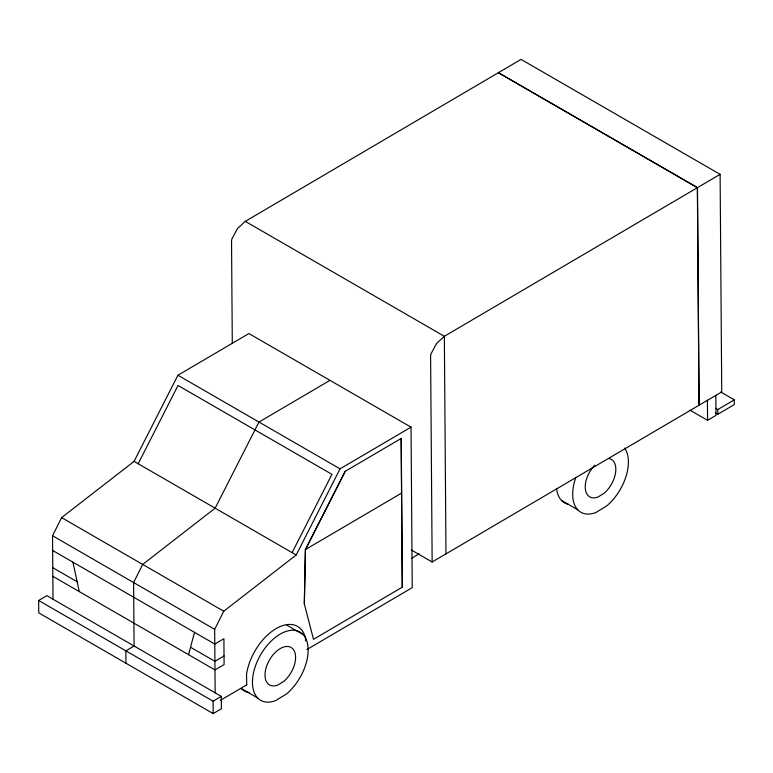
<?xml version="1.0" encoding="UTF-8"?>
<svg xmlns="http://www.w3.org/2000/svg" width="773" height="773" viewBox="0 0 773 773"><rect width="100%" height="100%" fill="white"/><g stroke="black" fill="none" stroke-linecap="round" stroke-linejoin="round"><path stroke-width="1.16" d="M304.33 603.897L305.393 549.584L345.212 471.327L401.235 438.417L402.346 587.142L313.49 639.329L304.33 603.897L305.451 549.555L345.28 471.279M188.554 654.683L194.516 632.353M53.018 599.22L52.545 535.747L61.618 517.62L134.077 461.384L177.916 375.243L248.906 333.55L411.033 427.16L412.231 587.673L306.92 649.523M215.145 692.83L214.672 629.348L223.755 611.221L296.204 554.985L340.043 468.844L411.033 427.16M138.183 463.752L178.022 385.476L331.936 474.342L292.107 552.618M411.381 550.018L432.146 562L721.74 391.921L720.107 174.34L521.041 59.405L245.283 221.358L237.524 228.518L231.89 238.944L231.533 240.925L232.296 343.434M329.965 380.355L258.974 422.048L215.145 508.18L142.686 564.425L133.613 582.552L134.087 646.025L125.873 650.847L125.96 663.234M720.107 174.34L444.349 336.294L436.6 343.454L430.967 353.879L430.6 355.851L432.146 562M38.65 600.486L46.863 595.664L221.31 696.376L221.397 708.764L213.184 713.595L38.747 612.873L38.65 600.486L213.097 701.208L213.184 713.595M305.393 549.584L401.545 493.126M224.025 655.958L214.913 661.311L190.544 647.233M411.922 558.096L419.15 553.855M213.097 701.208L221.31 696.376M220.315 700.396L246.742 684.868M734.311 399.844L734.35 404.559L717.817 414.27L717.788 409.545L734.311 399.844L720.745 392.008M689.922 410.134L707.575 420.328L715.982 415.381L715.837 395.389M715.711 408.347L717.788 409.545M715.74 413.062L717.817 414.27M245.283 221.358L444.349 336.294L445.982 553.874M561.469 500.402L577.789 509.822M177.916 375.243L340.043 468.844M134.077 461.384L296.204 554.985M286.725 625.096L303.045 634.517A39.384 22.746 -60 0 1 286.435 694.028L275.575 700.628A39.384 22.746 -60 0 1 256.742 662.645A39.384 22.746 -60 0 1 303.045 634.517M61.618 517.62L223.755 611.221M52.545 535.747L214.672 629.348M52.651 550.453L214.788 644.054L223.899 638.701L224.093 664.587L214.981 669.93L52.844 576.329M52.786 567.701L77.155 581.769M257.544 697.903L241.234 688.482A39.384 22.746 -60 0 0 249.119 692.569M72.923 562.145L79.271 591.587M305.683 640.962L305.635 638.672A42.641 24.62 -60 0 0 275.439 629A42.641 24.62 -60 0 0 246.51 674.587L246.742 684.917M707.421 400.327L707.575 420.328M699.101 405.216L697.468 187.636L498.401 72.701L697.372 187.694L699.005 405.274M401.129 438.484L402.25 587.209M624.584 448.021A39.384 22.746 -60 0 1 606.679 505.957L595.809 512.557A39.384 22.746 -60 0 1 575.74 477.782M568.232 504.276A39.384 22.746 -60 0 1 556.55 488.41M608.699 458.476A21.634 12.494 -60 0 1 615.608 472.419A21.634 12.494 -60 0 1 603.906 493.416L597.944 497.039A21.634 12.494 -60 0 1 585.325 488.855A21.634 12.494 -60 0 1 594.708 465.162M283.672 681.486L277.7 685.11A21.634 12.494 -60 0 1 267.361 664.249A21.634 12.494 -60 0 1 292.793 648.798A21.634 12.494 -60 0 1 283.672 681.486"/></g></svg>
